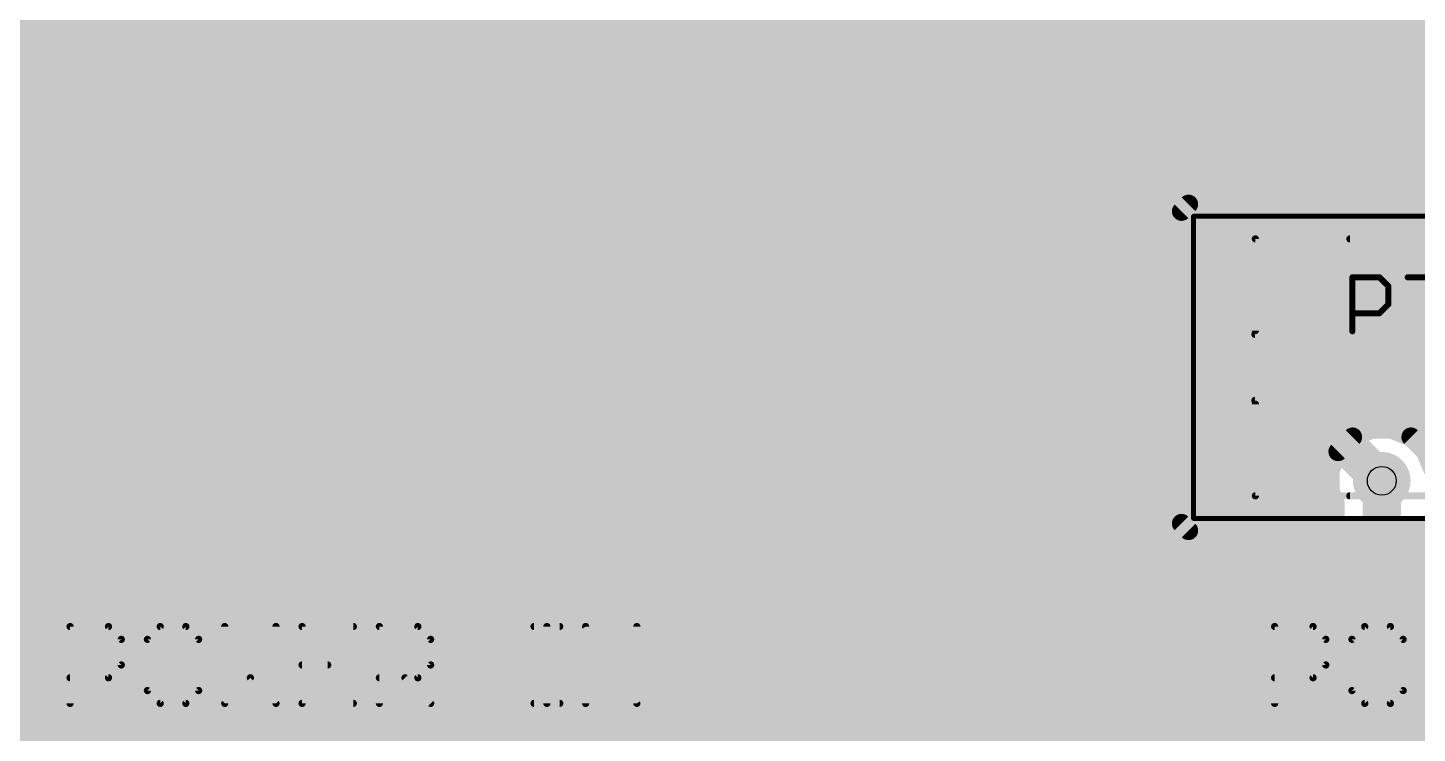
# Model space of a CAD drawing. Extents: x 0 to 10.8, y 0 to 6.1.
# Drawn here: x 7.677 to 8.835, y 1.025 to 1.613 of the extents above; entities that cross this region are included whole.
import ezdxf

# ---------------------------------------------------------------- set-up
doc = ezdxf.new("R2010")
doc.units = 0
for name, color, linetype in [('1', 22, 'CONTINUOUS'), ('116', 253, 'CONTINUOUS'), ('16', 175, 'CONTINUOUS'), ('18', 82, 'CONTINUOUS'), ('21', 253, 'CONTINUOUS'), ('25', 253, 'CONTINUOUS'), ('29', 253, 'CONTINUOUS'), ('30', 253, 'CONTINUOUS'), ('31', 253, 'CONTINUOUS'), ('41', 22, 'CONTINUOUS'), ('44', 253, 'CONTINUOUS'), ('51', 253, 'CONTINUOUS')]:
    doc.layers.add(name, color=color, linetype=linetype)

# ---------------------------------------------------------------- blocks, each defined once
blk = doc.blocks.new('RECT')
blk.add_solid([(-0.5, -0.5), (0.5, -0.5), (-0.5, 0.5), (0.5, 0.5)])
blk = doc.blocks.new('ROUNDV')
at = {"const_width": 0.5}
blk.add_lwpolyline([(0, -0.25, 1), (0, 0.25, 1), (0, -0.25)], format="xyb", dxfattribs=at)

msp = doc.modelspace()

# ---------------------------------------------------------------- linework, layer by layer
at = {"layer": '1'}
for points, const_width in [([(7.657465, 0.866142), (7.657465, 1.935354)], 0.254), ([(7.800461, 1.009138), (7.800461, 1.954181)], 0.016), ([(7.800461, 1.616), (8.954433, 1.616)], 0.016), ([(7.800461, 1.6), (8.954433, 1.6)], 0.016), ([(7.800461, 1.584), (8.954433, 1.584)], 0.016), ([(7.800461, 1.568), (8.954433, 1.568)], 0.016), ([(7.800461, 1.552), (8.954433, 1.552)], 0.016), ([(7.800461, 1.536), (8.954433, 1.536)], 0.016), ([(7.800461, 1.52), (8.954433, 1.52)], 0.016), ([(7.800461, 1.504), (8.954433, 1.504)], 0.016), ([(7.800461, 1.488), (8.954433, 1.488)], 0.016), ([(7.800461, 1.472), (8.954433, 1.472)], 0.016), ([(8.643957, 1.46552), (8.638102, 1.459665)], 0.016), ([(8.652244, 1.46552), (8.643957, 1.46552)], 0.016), ([(8.954433, 1.46552), (8.652244, 1.46552)], 0.016), ([(7.800461, 1.456), (8.638102, 1.456)], 0.016), ([(8.638102, 1.459665), (8.638102, 1.199409)], 0.016), ([(7.800461, 1.44), (8.638102, 1.44)], 0.016), ([(7.800461, 1.424), (8.638102, 1.424)], 0.016), ([(7.800461, 1.408), (8.638102, 1.408)], 0.016), ([(7.800461, 1.392), (8.638102, 1.392)], 0.016), ([(7.800461, 1.376), (8.638102, 1.376)], 0.016), ([(7.800461, 1.36), (8.638102, 1.36)], 0.016), ([(7.800461, 1.344), (8.638102, 1.344)], 0.016), ([(8.711094, 1.329539), (8.715, 1.325)], 0.032), ([(7.800461, 1.328), (8.638102, 1.328)], 0.016), ([(8.715, 1.325), (8.805, 1.235)], 0.032), ([(7.800461, 1.312), (8.638102, 1.312)], 0.016), ([(7.800461, 1.296), (8.638102, 1.296)], 0.016), ([(7.800461, 1.28), (8.638102, 1.28)], 0.016), ([(7.800461, 1.264), (8.638102, 1.264)], 0.016), ([(7.800461, 1.248), (8.638102, 1.248)], 0.016), ([(7.800461, 1.232), (8.638102, 1.232)], 0.016), ([(7.800461, 1.216), (8.638102, 1.216)], 0.016), ([(7.800461, 1.2), (8.638102, 1.2)], 0.016), ([(8.638102, 1.199409), (8.643957, 1.193555)], 0.016), ([(8.643957, 1.193555), (8.652244, 1.193555)], 0.016), ([(8.652244, 1.193555), (8.792693, 1.193555)], 0.016), ([(8.792693, 1.193555), (8.796445, 1.192)], 0.016), ([(8.796445, 1.192), (8.813551, 1.192)], 0.016), ([(8.813551, 1.192), (8.817303, 1.193555)], 0.016), ([(8.817303, 1.193555), (9.069567, 1.193555)], 0.016), ([(7.800461, 1.184), (9.10413, 1.184)], 0.016), ([(7.800461, 1.168), (9.12013, 1.168)], 0.016), ([(7.800461, 1.152), (9.13613, 1.152)], 0.016), ([(7.800461, 1.136), (9.15213, 1.136)], 0.016), ([(7.800461, 1.12), (9.165854, 1.12)], 0.016), ([(7.800461, 1.104), (9.165854, 1.104)], 0.016), ([(7.800461, 1.088), (9.165854, 1.088)], 0.016), ([(7.800461, 1.072), (9.165854, 1.072)], 0.016), ([(7.800461, 1.056), (9.165854, 1.056)], 0.016), ([(7.800461, 1.04), (9.165854, 1.04)], 0.016), ([(7.800461, 1.024), (9.165854, 1.024)], 0.016)]:
    msp.add_lwpolyline(points, dxfattribs=dict(at, const_width=const_width))
for points, const_width in [([(7.800461, 1.62, 1), (7.800461, 1.612)], 0.008), ([(7.800461, 1.604, 1), (7.800461, 1.596)], 0.008), ([(7.800461, 1.588, 1), (7.800461, 1.58)], 0.008), ([(7.800461, 1.572, 1), (7.800461, 1.564)], 0.008), ([(7.800461, 1.556, 1), (7.800461, 1.548)], 0.008), ([(7.800461, 1.54, 1), (7.800461, 1.532)], 0.008), ([(7.800461, 1.524, 1), (7.800461, 1.516)], 0.008), ([(7.800461, 1.508, 1), (7.800461, 1.5)], 0.008), ([(7.800461, 1.492, 1), (7.800461, 1.484)], 0.008), ([(7.800461, 1.476, 1), (7.800461, 1.468)], 0.008), ([(8.643957, 1.46952, 1), (8.643957, 1.46152)], 0.008), ([(8.646785, 1.462691, 1), (8.641128, 1.468348)], 0.008), ([(8.652244, 1.46952, 1), (8.652244, 1.46152)], 0.008), ([(8.652244, 1.46152, 1), (8.652244, 1.46952)], 0.008), ([(7.800461, 1.46, 1), (7.800461, 1.452)], 0.008), ([(8.642102, 1.459665, 1), (8.634102, 1.459665)], 0.008), ([(8.635274, 1.462494, 1), (8.640931, 1.456837)], 0.008), ([(8.638102, 1.452, 1), (8.638102, 1.46)], 0.008), ([(7.800461, 1.444, 1), (7.800461, 1.436)], 0.008), ([(8.638102, 1.436, 1), (8.638102, 1.444)], 0.008), ([(7.800461, 1.428, 1), (7.800461, 1.42)], 0.008), ([(8.638102, 1.42, 1), (8.638102, 1.428)], 0.008), ([(7.800461, 1.412, 1), (7.800461, 1.404)], 0.008), ([(8.638102, 1.404, 1), (8.638102, 1.412)], 0.008), ([(7.800461, 1.396, 1), (7.800461, 1.388)], 0.008), ([(8.638102, 1.388, 1), (8.638102, 1.396)], 0.008), ([(7.800461, 1.38, 1), (7.800461, 1.372)], 0.008), ([(8.638102, 1.372, 1), (8.638102, 1.38)], 0.008), ([(7.800461, 1.364, 1), (7.800461, 1.356)], 0.008), ([(8.638102, 1.356, 1), (8.638102, 1.364)], 0.008), ([(7.800461, 1.348, 1), (7.800461, 1.34)], 0.008), ([(8.638102, 1.34, 1), (8.638102, 1.348)], 0.008), ([(8.717159, 1.334757, 1), (8.70503, 1.324322)], 0.016), ([(7.800461, 1.332, 1), (7.800461, 1.324)], 0.008), ([(8.638102, 1.324, 1), (8.638102, 1.332)], 0.008), ([(8.720657, 1.330657, 1), (8.709343, 1.319343)], 0.016), ([(8.708936, 1.319782, 1), (8.721064, 1.330218)], 0.016), ([(7.800461, 1.316, 1), (7.800461, 1.308)], 0.008), ([(8.638102, 1.308, 1), (8.638102, 1.316)], 0.008), ([(7.800461, 1.3, 1), (7.800461, 1.292)], 0.008), ([(8.638102, 1.292, 1), (8.638102, 1.3)], 0.008), ([(7.800461, 1.284, 1), (7.800461, 1.276)], 0.008), ([(8.638102, 1.276, 1), (8.638102, 1.284)], 0.008), ([(7.800461, 1.268, 1), (7.800461, 1.26)], 0.008), ([(8.638102, 1.26, 1), (8.638102, 1.268)], 0.008), ([(7.800461, 1.252, 1), (7.800461, 1.244)], 0.008), ([(8.638102, 1.244, 1), (8.638102, 1.252)], 0.008), ([(7.800461, 1.236, 1), (7.800461, 1.228)], 0.008), ([(8.638102, 1.228, 1), (8.638102, 1.236)], 0.008), ([(8.799343, 1.229343, 1), (8.810657, 1.240657)], 0.016), ([(7.800461, 1.22, 1), (7.800461, 1.212)], 0.008), ([(8.638102, 1.212, 1), (8.638102, 1.22)], 0.008), ([(7.800461, 1.204, 1), (7.800461, 1.196)], 0.008), ([(8.640931, 1.202238, 1), (8.635274, 1.196581)], 0.008), ([(8.638102, 1.196, 1), (8.638102, 1.204)], 0.008), ([(8.634102, 1.199409, 1), (8.642102, 1.199409)], 0.008), ([(8.643957, 1.197555, 1), (8.643957, 1.189555)], 0.008), ([(8.641128, 1.190727, 1), (8.646785, 1.196384)], 0.008), ([(8.652244, 1.197555, 1), (8.652244, 1.189555)], 0.008), ([(8.652244, 1.189555, 1), (8.652244, 1.197555)], 0.008), ([(8.794224, 1.19725, 1), (8.791161, 1.18986)], 0.008), ([(8.796445, 1.196, 1), (8.796445, 1.188)], 0.008), ([(8.792693, 1.189555, 1), (8.792693, 1.197555)], 0.008), ([(8.794913, 1.188305, 1), (8.797976, 1.195695)], 0.008), ([(8.81202, 1.195695, 1), (8.815083, 1.188305)], 0.008), ([(8.817303, 1.197555, 1), (8.817303, 1.189555)], 0.008), ([(8.813551, 1.188, 1), (8.813551, 1.196)], 0.008), ([(8.818835, 1.18986, 1), (8.815772, 1.19725)], 0.008), ([(7.800461, 1.188, 1), (7.800461, 1.18)], 0.008), ([(7.800461, 1.172, 1), (7.800461, 1.164)], 0.008), ([(7.800461, 1.156, 1), (7.800461, 1.148)], 0.008), ([(7.800461, 1.14, 1), (7.800461, 1.132)], 0.008), ([(7.800461, 1.124, 1), (7.800461, 1.116)], 0.008), ([(7.800461, 1.108, 1), (7.800461, 1.1)], 0.008), ([(7.800461, 1.092, 1), (7.800461, 1.084)], 0.008), ([(7.800461, 1.076, 1), (7.800461, 1.068)], 0.008), ([(7.800461, 1.06, 1), (7.800461, 1.052)], 0.008), ([(7.800461, 1.044, 1), (7.800461, 1.036)], 0.008), ([(7.800461, 1.028, 1), (7.800461, 1.02)], 0.008)]:
    msp.add_lwpolyline(points, format="xyb", dxfattribs=dict(at, const_width=const_width))
at = {"layer": '116', "const_width": 0.008071}
msp.add_lwpolyline([(8.805, 1.225079, 1), (8.805, 1.244921, 1), (8.805, 1.225079)], format="xyb", dxfattribs=at)
at = {"layer": '16'}
for points, const_width in [([(4.439693, 1.616), (9.254299, 1.616)], 0.016), ([(4.44139, 1.6), (9.270299, 1.6)], 0.016), ([(4.44139, 1.584), (9.286299, 1.584)], 0.016), ([(4.44139, 1.568), (9.992299, 1.568)], 0.016), ([(4.44139, 1.552), (10.008299, 1.552)], 0.016), ([(4.441303, 1.536), (10.024299, 1.536)], 0.016), ([(4.438524, 1.52), (10.040299, 1.52)], 0.016), ([(4.44339, 1.504), (10.056299, 1.504)], 0.016), ([(4.44339, 1.488), (10.072299, 1.488)], 0.016), ([(4.44339, 1.472), (10.088299, 1.472)], 0.016), ([(4.44339, 1.456), (10.104299, 1.456)], 0.016), ([(4.443295, 1.44), (10.120299, 1.44)], 0.016), ([(3.553843, 1.424), (10.136299, 1.424)], 0.016), ([(6.31402, 1.408), (10.149, 1.408)], 0.016), ([(6.34648, 1.392), (10.151413, 1.392)], 0.016), ([(6.365098, 1.376), (10.163087, 1.376)], 0.016), ([(6.37937, 1.36), (10.754087, 1.36)], 0.016), ([(6.388606, 1.344), (10.754087, 1.344)], 0.016), ([(6.395898, 1.328), (10.754087, 1.328)], 0.016), ([(6.400185, 1.312), (10.754087, 1.312)], 0.016), ([(6.403114, 1.296), (10.754087, 1.296)], 0.016), ([(6.403114, 1.28), (10.754087, 1.28)], 0.016), ([(8.796445, 1.277996), (8.780642, 1.271449)], 0.016), ([(8.813551, 1.277996), (8.796445, 1.277996)], 0.016), ([(8.829354, 1.271449), (8.813551, 1.277996)], 0.016), ([(8.780642, 1.271449), (8.768547, 1.259354)], 0.016), ([(8.841449, 1.259354), (8.829354, 1.271449)], 0.016), ([(6.402402, 1.264), (8.773193, 1.264)], 0.016), ([(8.768547, 1.259354), (8.762, 1.243551)], 0.016), ([(8.836803, 1.264), (10.754087, 1.264)], 0.016), ([(8.847996, 1.243551), (8.841449, 1.259354)], 0.016), ([(6.398114, 1.248), (8.763846, 1.248)], 0.016), ([(8.762, 1.243551), (8.762, 1.226445)], 0.016), ([(8.805, 1.235), (8.805, 0.815)], 0.032), ([(6.39339, 1.232), (8.762, 1.232)], 0.016), ([(8.762, 1.226445), (8.766, 1.216791)], 0.016), ([(6.38415, 1.216), (8.766, 1.216)], 0.016), ([(8.766, 1.216791), (8.766, 0.80724)], 0.016), ([(6.373386, 1.2), (8.766, 1.2)], 0.016), ([(6.357386, 1.184), (8.766, 1.184)], 0.016), ([(6.333118, 1.168), (8.766, 1.168)], 0.016), ([(2.012154, 1.152), (8.766, 1.152)], 0.016), ([(1.996154, 1.136), (8.766, 1.136)], 0.016), ([(1.980154, 1.12), (8.766, 1.12)], 0.016), ([(1.964154, 1.104), (8.766, 1.104)], 0.016), ([(1.948154, 1.088), (8.766, 1.088)], 0.016), ([(1.932154, 1.072), (8.766, 1.072)], 0.016), ([(1.916154, 1.056), (8.766, 1.056)], 0.016), ([(1.900154, 1.04), (8.766, 1.04)], 0.016), ([(1.884154, 1.024), (8.766, 1.024)], 0.016)]:
    msp.add_lwpolyline(points, dxfattribs=dict(at, const_width=const_width))
for points, const_width in [([(8.796445, 1.281996, 1), (8.796445, 1.273996)], 0.008), ([(8.797976, 1.274301, 1), (8.794914, 1.281691)], 0.008), ([(8.815082, 1.281691, 1), (8.81202, 1.274301)], 0.008), ([(8.813551, 1.273996, 1), (8.813551, 1.281996)], 0.008), ([(8.779111, 1.275144, 1), (8.782173, 1.267753)], 0.008), ([(8.78347, 1.26862, 1), (8.777813, 1.274277)], 0.008), ([(8.832183, 1.274277, 1), (8.826526, 1.26862)], 0.008), ([(8.827823, 1.267753, 1), (8.830885, 1.275144)], 0.008), ([(8.765719, 1.262183, 1), (8.771376, 1.256526)], 0.008), ([(8.772243, 1.257823, 1), (8.764852, 1.260885)], 0.008), ([(8.773193, 1.26, 1), (8.773193, 1.268)], 0.008), ([(8.836803, 1.268, 1), (8.836803, 1.26)], 0.008), ([(8.845144, 1.260885, 1), (8.837753, 1.257823)], 0.008), ([(8.766, 1.243551, 1), (8.758, 1.243551)], 0.008), ([(8.763846, 1.244, 1), (8.763846, 1.252)], 0.008), ([(8.813, 1.235, 1), (8.797, 1.235)], 0.016), ([(8.758305, 1.245082, 1), (8.765695, 1.24202)], 0.008), ([(8.762, 1.228, 1), (8.762, 1.236)], 0.008), ([(8.765695, 1.227976, 1), (8.758305, 1.224914)], 0.008), ([(8.758, 1.226445, 1), (8.766, 1.226445)], 0.008), ([(8.77, 1.216791, 1), (8.762, 1.216791)], 0.008), ([(8.762305, 1.21526, 1), (8.769695, 1.218323)], 0.008), ([(8.766, 1.212, 1), (8.766, 1.22)], 0.008), ([(8.766, 1.196, 1), (8.766, 1.204)], 0.008), ([(8.766, 1.18, 1), (8.766, 1.188)], 0.008), ([(8.766, 1.164, 1), (8.766, 1.172)], 0.008), ([(8.766, 1.148, 1), (8.766, 1.156)], 0.008), ([(8.766, 1.132, 1), (8.766, 1.14)], 0.008), ([(8.766, 1.116, 1), (8.766, 1.124)], 0.008), ([(8.766, 1.1, 1), (8.766, 1.108)], 0.008), ([(8.766, 1.084, 1), (8.766, 1.092)], 0.008), ([(8.766, 1.068, 1), (8.766, 1.076)], 0.008), ([(8.766, 1.052, 1), (8.766, 1.06)], 0.008), ([(8.766, 1.036, 1), (8.766, 1.044)], 0.008), ([(8.766, 1.02, 1), (8.766, 1.028)], 0.008)]:
    msp.add_lwpolyline(points, format="xyb", dxfattribs=dict(at, const_width=const_width))
at = {"layer": '21', "const_width": 0.006}
for points in [[(8.778417, 1.436626), (8.93511, 1.436626)], [(8.93511, 1.222453), (8.778417, 1.222453)]]:
    msp.add_lwpolyline(points, dxfattribs=at)
at = {"layer": '21', "const_width": 0.003}
for points in [[(8.778417, 1.438126, 1), (8.778417, 1.435126)], [(8.778417, 1.223953, 1), (8.778417, 1.220953)]]:
    msp.add_lwpolyline(points, format="xyb", dxfattribs=at)
at = {"layer": '25'}
for points, const_width in [([(8.780524, 1.359598), (8.780524, 1.404634)], 0.005), ([(8.780524, 1.404634), (8.803039, 1.404634)], 0.005), ([(8.803039, 1.404634), (8.810547, 1.39713)], 0.005), ([(8.826559, 1.404634), (8.856583, 1.404634)], 0.005), ([(8.810547, 1.39713), (8.810547, 1.382114)], 0.005), ([(8.810547, 1.382114), (8.803039, 1.37461)], 0.005), ([(8.803039, 1.37461), (8.780524, 1.37461)], 0.005), ([(7.711772, 1.049437), (7.711772, 1.113488)], 0.006), ([(7.711772, 1.113488), (7.743795, 1.113488)], 0.006), ([(7.743795, 1.113488), (7.754472, 1.102815)], 0.006), ([(7.786898, 1.113488), (7.776224, 1.102815)], 0.006), ([(7.808248, 1.113488), (7.786898, 1.113488)], 0.006), ([(7.818925, 1.102815), (7.808248, 1.113488)], 0.006), ([(7.840677, 1.113488), (7.840677, 1.049437)], 0.006), ([(7.883378, 1.049437), (7.883378, 1.113488)], 0.006), ([(7.947831, 1.113488), (7.90513, 1.113488)], 0.006), ([(7.90513, 1.113488), (7.90513, 1.049437)], 0.006), ([(7.969583, 1.049437), (7.969583, 1.113488)], 0.006), ([(7.969583, 1.113488), (8.001606, 1.113488)], 0.006), ([(8.001606, 1.113488), (8.012283, 1.102815)], 0.006), ([(8.098488, 1.113488), (8.119839, 1.113488)], 0.006), ([(8.109161, 1.049437), (8.109161, 1.113488)], 0.006), ([(8.141457, 1.049437), (8.141457, 1.113488)], 0.006), ([(8.141457, 1.113488), (8.184157, 1.049437)], 0.006), ([(8.184157, 1.049437), (8.184157, 1.113488)], 0.006), ([(8.715709, 1.049437), (8.715709, 1.113488)], 0.006), ([(8.715709, 1.113488), (8.747732, 1.113488)], 0.006), ([(8.747732, 1.113488), (8.758409, 1.102815)], 0.006), ([(8.790835, 1.113488), (8.780161, 1.102815)], 0.006), ([(8.812185, 1.113488), (8.790835, 1.113488)], 0.006), ([(8.822862, 1.102815), (8.812185, 1.113488)], 0.006), ([(7.754472, 1.102815), (7.754472, 1.081461)], 0.006), ([(7.776224, 1.102815), (7.776224, 1.06011)], 0.006), ([(7.818925, 1.06011), (7.818925, 1.102815)], 0.006), ([(8.012283, 1.102815), (8.012283, 1.081461)], 0.006), ([(8.758409, 1.102815), (8.758409, 1.081461)], 0.006), ([(8.780161, 1.102815), (8.780161, 1.06011)], 0.006), ([(8.822862, 1.06011), (8.822862, 1.102815)], 0.006), ([(7.754472, 1.081461), (7.743795, 1.070787)], 0.006), ([(7.90513, 1.081461), (7.92648, 1.081461)], 0.006), ([(8.012283, 1.081461), (8.001606, 1.070787)], 0.006), ([(8.758409, 1.081461), (8.747732, 1.070787)], 0.006), ([(7.743795, 1.070787), (7.711772, 1.070787)], 0.006), ([(7.840677, 1.049437), (7.862028, 1.070787)], 0.006), ([(7.862028, 1.070787), (7.883378, 1.049437)], 0.006), ([(8.001606, 1.070787), (7.969583, 1.070787)], 0.006), ([(7.990933, 1.070787), (8.012283, 1.049437)], 0.006), ([(8.747732, 1.070787), (8.715709, 1.070787)], 0.006), ([(7.776224, 1.06011), (7.786898, 1.049437)], 0.006), ([(7.808248, 1.049437), (7.818925, 1.06011)], 0.006), ([(8.780161, 1.06011), (8.790835, 1.049437)], 0.006), ([(8.812185, 1.049437), (8.822862, 1.06011)], 0.006), ([(7.786898, 1.049437), (7.808248, 1.049437)], 0.006), ([(7.90513, 1.049437), (7.947831, 1.049437)], 0.006), ([(8.098488, 1.049437), (8.119839, 1.049437)], 0.006), ([(8.790835, 1.049437), (8.812185, 1.049437)], 0.006)]:
    msp.add_lwpolyline(points, dxfattribs=dict(at, const_width=const_width))
for points, const_width in [([(8.781774, 1.404634, 1), (8.779274, 1.404634)], 0.0025), ([(8.780524, 1.405884, 1), (8.780524, 1.403384)], 0.0025), ([(8.803923, 1.405518, 1), (8.802156, 1.40375)], 0.0025), ([(8.803039, 1.403384, 1), (8.803039, 1.405884)], 0.0025), ([(8.826559, 1.405884, 1), (8.826559, 1.403384)], 0.0025), ([(8.811797, 1.39713, 1), (8.809297, 1.39713)], 0.0025), ([(8.809664, 1.396246, 1), (8.811431, 1.398014)], 0.0025), ([(8.809297, 1.382114, 1), (8.811797, 1.382114)], 0.0025), ([(8.811431, 1.38123, 1), (8.809664, 1.382998)], 0.0025), ([(8.780524, 1.37586, 1), (8.780524, 1.37336)], 0.0025), ([(8.802156, 1.375494, 1), (8.803923, 1.373726)], 0.0025), ([(8.803039, 1.37336, 1), (8.803039, 1.37586)], 0.0025), ([(8.779274, 1.359598, 1), (8.781774, 1.359598)], 0.0025), ([(7.713272, 1.113488, 1), (7.710272, 1.113488)], 0.003), ([(7.711772, 1.114988, 1), (7.711772, 1.111988)], 0.003), ([(7.744856, 1.114549, 1), (7.742735, 1.112427)], 0.003), ([(7.743795, 1.111988, 1), (7.743795, 1.114988)], 0.003), ([(7.786898, 1.114988, 1), (7.786898, 1.111988)], 0.003), ([(7.787958, 1.112428, 1), (7.785837, 1.114549)], 0.003), ([(7.809308, 1.114549, 1), (7.807188, 1.112427)], 0.003), ([(7.808248, 1.111988, 1), (7.808248, 1.114988)], 0.003), ([(7.842177, 1.113488, 1), (7.839177, 1.113488)], 0.003), ([(7.884878, 1.113488, 1), (7.881878, 1.113488)], 0.003), ([(7.90513, 1.114988, 1), (7.90513, 1.111988)], 0.003), ([(7.90663, 1.113488, 1), (7.90363, 1.113488)], 0.003), ([(7.947831, 1.111988, 1), (7.947831, 1.114988)], 0.003), ([(7.971083, 1.113488, 1), (7.968083, 1.113488)], 0.003), ([(7.969583, 1.114988, 1), (7.969583, 1.111988)], 0.003), ([(8.002667, 1.114549, 1), (8.000546, 1.112427)], 0.003), ([(8.001606, 1.111988, 1), (8.001606, 1.114988)], 0.003), ([(8.098488, 1.114988, 1), (8.098488, 1.111988)], 0.003), ([(8.110661, 1.113488, 1), (8.107661, 1.113488)], 0.003), ([(8.119839, 1.111988, 1), (8.119839, 1.114988)], 0.003), ([(8.142957, 1.113488, 1), (8.139957, 1.113488)], 0.003), ([(8.142705, 1.11432, 1), (8.140209, 1.112656)], 0.003), ([(8.185657, 1.113488, 1), (8.182657, 1.113488)], 0.003), ([(8.717209, 1.113488, 1), (8.714209, 1.113488)], 0.003), ([(8.715709, 1.114988, 1), (8.715709, 1.111988)], 0.003), ([(8.748793, 1.114549, 1), (8.746672, 1.112427)], 0.003), ([(8.747732, 1.111988, 1), (8.747732, 1.114988)], 0.003), ([(8.790835, 1.114988, 1), (8.790835, 1.111988)], 0.003), ([(8.791895, 1.112428, 1), (8.789774, 1.114549)], 0.003), ([(8.813246, 1.114549, 1), (8.811125, 1.112427)], 0.003), ([(8.812185, 1.111988, 1), (8.812185, 1.114988)], 0.003), ([(7.755972, 1.102815, 1), (7.752972, 1.102815)], 0.003), ([(7.753412, 1.101754, 1), (7.755533, 1.103876)], 0.003), ([(7.777724, 1.102815, 1), (7.774724, 1.102815)], 0.003), ([(7.775164, 1.103876, 1), (7.777285, 1.101754)], 0.003), ([(7.820425, 1.102815, 1), (7.817425, 1.102815)], 0.003), ([(7.817865, 1.101754, 1), (7.819986, 1.103876)], 0.003), ([(8.013783, 1.102815, 1), (8.010783, 1.102815)], 0.003), ([(8.011223, 1.101754, 1), (8.013344, 1.103876)], 0.003), ([(8.759909, 1.102815, 1), (8.756909, 1.102815)], 0.003), ([(8.757349, 1.101754, 1), (8.75947, 1.103876)], 0.003), ([(8.781661, 1.102815, 1), (8.778661, 1.102815)], 0.003), ([(8.779101, 1.103876, 1), (8.781222, 1.101754)], 0.003), ([(8.824362, 1.102815, 1), (8.821362, 1.102815)], 0.003), ([(8.821802, 1.101754, 1), (8.823923, 1.103876)], 0.003), ([(7.752972, 1.081461, 1), (7.755972, 1.081461)], 0.003), ([(7.755533, 1.0804, 1), (7.753412, 1.082521)], 0.003), ([(7.90513, 1.082961, 1), (7.90513, 1.079961)], 0.003), ([(7.92648, 1.079961, 1), (7.92648, 1.082961)], 0.003), ([(8.010783, 1.081461, 1), (8.013783, 1.081461)], 0.003), ([(8.013344, 1.0804, 1), (8.011223, 1.082521)], 0.003), ([(8.756909, 1.081461, 1), (8.759909, 1.081461)], 0.003), ([(8.75947, 1.0804, 1), (8.757349, 1.082521)], 0.003), ([(7.711772, 1.072287, 1), (7.711772, 1.069287)], 0.003), ([(7.742735, 1.071848, 1), (7.744856, 1.069727)], 0.003), ([(7.743795, 1.069287, 1), (7.743795, 1.072287)], 0.003), ([(7.863088, 1.071848, 1), (7.860967, 1.069727)], 0.003), ([(7.863088, 1.069727, 1), (7.860967, 1.071848)], 0.003), ([(7.969583, 1.072287, 1), (7.969583, 1.069287)], 0.003), ([(7.991994, 1.071848, 1), (7.989872, 1.069727)], 0.003), ([(8.000546, 1.071848, 1), (8.002667, 1.069727)], 0.003), ([(8.001606, 1.069287, 1), (8.001606, 1.072287)], 0.003), ([(8.715709, 1.072287, 1), (8.715709, 1.069287)], 0.003), ([(8.746672, 1.071848, 1), (8.748793, 1.069727)], 0.003), ([(8.747732, 1.069287, 1), (8.747732, 1.072287)], 0.003), ([(7.774724, 1.06011, 1), (7.777724, 1.06011)], 0.003), ([(7.777285, 1.061171, 1), (7.775164, 1.05905)], 0.003), ([(7.817425, 1.06011, 1), (7.820425, 1.06011)], 0.003), ([(7.819986, 1.059049, 1), (7.817865, 1.061171)], 0.003), ([(8.778661, 1.06011, 1), (8.781661, 1.06011)], 0.003), ([(8.781222, 1.061171, 1), (8.779101, 1.05905)], 0.003), ([(8.821362, 1.06011, 1), (8.824362, 1.06011)], 0.003), ([(8.823923, 1.059049, 1), (8.821802, 1.061171)], 0.003), ([(7.710272, 1.049437, 1), (7.713272, 1.049437)], 0.003), ([(7.786898, 1.050937, 1), (7.786898, 1.047937)], 0.003), ([(7.785837, 1.048376, 1), (7.787958, 1.050498)], 0.003), ([(7.807188, 1.050498, 1), (7.809308, 1.048376)], 0.003), ([(7.808248, 1.047937, 1), (7.808248, 1.050937)], 0.003), ([(7.839617, 1.050498, 1), (7.841738, 1.048376)], 0.003), ([(7.839177, 1.049437, 1), (7.842177, 1.049437)], 0.003), ([(7.881878, 1.049437, 1), (7.884878, 1.049437)], 0.003), ([(7.882317, 1.048376, 1), (7.884439, 1.050498)], 0.003), ([(7.90513, 1.050937, 1), (7.90513, 1.047937)], 0.003), ([(7.90363, 1.049437, 1), (7.90663, 1.049437)], 0.003), ([(7.947831, 1.047937, 1), (7.947831, 1.050937)], 0.003), ([(7.968083, 1.049437, 1), (7.971083, 1.049437)], 0.003), ([(8.011223, 1.048376, 1), (8.013344, 1.050498)], 0.003), ([(8.098488, 1.050937, 1), (8.098488, 1.047937)], 0.003), ([(8.107661, 1.049437, 1), (8.110661, 1.049437)], 0.003), ([(8.119839, 1.047937, 1), (8.119839, 1.050937)], 0.003), ([(8.139957, 1.049437, 1), (8.142957, 1.049437)], 0.003), ([(8.182657, 1.049437, 1), (8.185657, 1.049437)], 0.003), ([(8.182909, 1.048605, 1), (8.185406, 1.050269)], 0.003), ([(8.714209, 1.049437, 1), (8.717209, 1.049437)], 0.003), ([(8.790835, 1.050937, 1), (8.790835, 1.047937)], 0.003), ([(8.789774, 1.048376, 1), (8.791895, 1.050498)], 0.003), ([(8.811125, 1.050498, 1), (8.813246, 1.048376)], 0.003), ([(8.812185, 1.047937, 1), (8.812185, 1.050937)], 0.003)]:
    msp.add_lwpolyline(points, format="xyb", dxfattribs=dict(at, const_width=const_width))
at = {"layer": '41', "const_width": 0.004}
for points in [[(8.648102, 1.455524), (9.065425, 1.455524)], [(8.648102, 1.203555), (8.648102, 1.455524)], [(9.065425, 1.203555), (8.648102, 1.203555)]]:
    msp.add_lwpolyline(points, dxfattribs=at)
at = {"layer": '41', "const_width": 0.002}
for points in [[(8.648102, 1.456524, 1), (8.648102, 1.454524)], [(8.649102, 1.455524, 1), (8.647102, 1.455524)], [(8.648102, 1.204555, 1), (8.648102, 1.202555)], [(8.647102, 1.203555, 1), (8.649102, 1.203555)]]:
    msp.add_lwpolyline(points, format="xyb", dxfattribs=at)
at = {"layer": '44'}
msp.add_circle((8.805, 1.235), 0.012, dxfattribs=at)
at = {"layer": '51', "const_width": 0.006}
for points in [[(8.699677, 1.436626), (9.01385, 1.436626)], [(8.699677, 1.360248), (8.699677, 1.436626)], [(8.699677, 1.222453), (8.699677, 1.298831)], [(9.01385, 1.222453), (8.699677, 1.222453)]]:
    msp.add_lwpolyline(points, dxfattribs=at)
at = {"layer": '51'}
for points, const_width in [([(8.699677, 1.438126, 1), (8.699677, 1.435126)], 0.003), ([(8.701177, 1.436626, 1), (8.698177, 1.436626)], 0.003), ([(8.699283, 1.30198, 1), (8.699283, 1.357098)], 0.006), ([(8.699283, 1.358598, 1), (8.699283, 1.355598)], 0.003), ([(8.698177, 1.360248, 1), (8.701177, 1.360248)], 0.003), ([(8.699283, 1.30348, 1), (8.699283, 1.30048)], 0.003), ([(8.701177, 1.298831, 1), (8.698177, 1.298831)], 0.003), ([(8.699677, 1.223953, 1), (8.699677, 1.220953)], 0.003), ([(8.698177, 1.222453, 1), (8.701177, 1.222453)], 0.003)]:
    msp.add_lwpolyline(points, format="xyb", dxfattribs=dict(at, const_width=const_width))

# ---------------------------------------------------------------- block references
at = {"layer": '1', "xscale": 0.090551, "yscale": 0.220472}
msp.add_blockref('RECT', (8.711094, 1.329539), dxfattribs=at)
at = {"layer": '18', "xscale": 0.04, "yscale": 0.04}
msp.add_blockref('ROUNDV', (8.805, 1.235), dxfattribs=at)
msp.add_blockref('ROUNDV', (8.805, 1.235), dxfattribs=at)
at = {"layer": '29'}
for name, p, xscale, yscale in [('RECT', (8.711094, 1.329539), 0.098551, 0.228472), ('ROUNDV', (8.805, 1.235), 0.048, 0.048)]:
    msp.add_blockref(name, p, dxfattribs=dict(at, xscale=xscale, yscale=yscale))
at = {"layer": '30', "xscale": 0.048, "yscale": 0.048}
msp.add_blockref('ROUNDV', (8.805, 1.235), dxfattribs=at)
at = {"layer": '31', "xscale": 0.090551, "yscale": 0.220472}
msp.add_blockref('RECT', (8.711094, 1.329539), dxfattribs=at)

doc.saveas('drawing.dxf')
